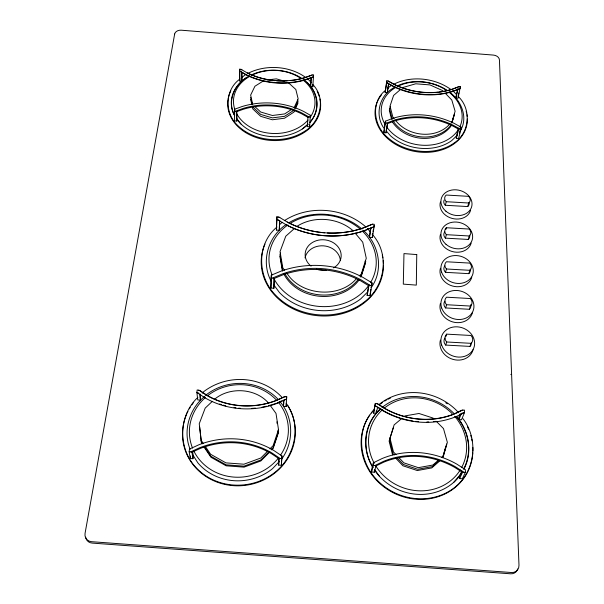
<?xml version="1.0" encoding="UTF-8"?>
<svg xmlns="http://www.w3.org/2000/svg" width="604" height="604" viewBox="0 0 604 604"><rect width="100%" height="100%" fill="white"/><g stroke="black" fill="none" stroke-linecap="round" stroke-linejoin="round"><path stroke-width="0.91" d="M274.276 278.512L273.861 288.289L270.886 288.063L271.339 275.16L281.26 271.045A92.654 82.944 6 0 1 362.823 277.319L372.056 282.899L370.109 295.673L367.149 295.447L368.666 284.862M271.339 275.16L270.886 288.063M273.861 288.289L274.088 278.519L271.083 277.757M279.728 220.362L279.274 230.29L276.406 230.064L276.919 216.753L279.811 217.538M276.919 216.753L276.406 230.064M279.274 230.29L279.554 220.785L276.677 219.177L286.16 224.771A81.797 65.972 5.4 0 0 363.925 230.796L374.125 226.727L374.223 224.295L372.494 224.167L362.989 228.025A79.464 64.054 5.4 0 1 327.421 232.993M461.871 471.082L459.591 475.982L459.621 478.587L462.324 478.791L465.412 472.275L465.382 469.64L456.707 464.068A86.44 81.117 42 0 0 382.181 458.504L373.378 462.77L371.671 469.429L371.573 472.026L374.291 472.23L374.352 470.493M456.33 138.331L458.67 129.218L458.459 128.169L456.314 136.564L456.33 138.331L458.564 138.512L461.056 128.909L461.033 127.127L453.906 123.239A69.128 55.16 11.3 0 0 392.66 118.414L385.45 121.17L383.834 132.631L386.069 132.805L386.13 131.038M377.696 406.975L376.186 413.332L373.559 413.136L375.333 403.381L377.908 403.955L385.178 408.606A73.552 64.839 17.9 0 0 454.314 413.808L461.667 410.267L464.476 410.101L464.506 412.57L461.524 419.757L458.904 419.561L458.881 417.107L460.271 413.687M386.756 80.868L386.696 82.552L388.704 83.986L387.338 92.654L385.163 92.48L386.756 80.868L388.07 80.974L394.767 84.613A61.268 45.262 9.3 0 0 452.328 89.173L459.085 86.606L460.391 86.712L457.998 98.248L455.824 98.075L457.658 88.743M375.333 403.381L373.559 413.136M371.573 472.026L373.287 465.405L373.378 462.77M383.834 132.631L385.45 121.17M376.186 413.332L376.269 410.894M370.622 228.35L369.452 237.266L372.313 237.485L372.713 233.287M370.109 295.673L370.214 293.099M278.648 465.103L278.927 458.708L271.657 453.8A81.555 78.573 -27.4 0 0 200.211 448.47L191.981 452.222L189.165 451.664L189.513 449.051L198.822 444.808A85.609 82.476 -27.3 0 1 273.688 450.403L281.925 455.945L281.366 465.306L278.648 465.103L279.056 458.293M286.319 404.121L286.115 406.552L283.48 406.356L283.789 399.901L286.515 399.161L286.719 396.7L284.031 396.881L276.255 400.399A73.431 65.36 -2.7 0 1 206.817 395.167L199.909 390.539L197.183 389.95L196.859 392.411L197.765 399.908L200.407 400.105L200.317 394.11M283.857 400.399L283.48 406.356M281.366 465.306L281.925 455.945M286.115 406.552L286.719 396.7M309.724 125.028L309.58 126.787L307.338 126.613L307.964 117.168M312.932 85.081L312.789 86.75L310.607 86.576L311.158 77.84L313.446 76.746L313.582 75.062L312.268 74.956L305.186 77.508A61.336 45.451 2.6 0 1 247.421 72.933M310.803 84.039L311.181 77.992M309.58 126.787L310.358 115.251L303.525 111.385A69.166 55.447 1.4 0 0 242.053 106.538L234.495 109.271L234.571 120.883L236.821 121.064L236.828 111.559M312.789 86.75L313.582 75.062M310.607 86.576L310.75 84.907M307.338 126.613L307.489 124.854M310.358 115.251L310.207 117.017L308.855 116.912L302.151 113.114A66.432 53.25 1.4 0 0 243.034 108.448L235.62 111.144L234.269 111.038M253.363 75.674A60.853 45.104 2.6 0 1 247.678 73.152L240.996 69.309L239.682 69.203L239.697 80.959L241.879 81.132L241.955 72.503M189.165 451.664L190.215 458.511L192.94 458.715L193.28 456.126L192.653 451.845M239.697 80.959L239.682 69.203M190.215 458.511L190.554 455.922M385.163 92.48L386.696 82.552L393.529 86.274A63.79 47.127 9.3 0 0 453.521 91.023L460.414 88.395L452.698 91.461A62.59 46.282 9.3 0 1 393.868 86.795L388.704 83.986M387.534 90.117L388.606 83.261M386.266 130.192L387.232 124.273M386.069 132.805L387.572 123.616L393.936 121.177A65.866 52.571 11.3 0 1 452.381 125.783L458.67 129.218L461.056 128.909M369.452 237.266L370.992 227.874M373.015 231.491L373.317 229.686M373.619 227.889L374.072 225.194M372.313 237.485L374.125 226.727L364.778 230.592A83.412 67.218 5.4 0 1 285.42 224.446M367.149 295.447L368.848 285.798L371.951 285.503M370.546 291.241L370.886 289.392M371.218 287.534L372.056 282.899M455.824 98.075L457.908 89.475M458.194 95.666L458.859 92.978M459.954 88.501L460.391 86.712M459.448 133.242L460.127 130.623M460.58 128.871L461.033 127.127M374.291 472.23L375.952 465.948L383.729 462.173A82.348 77.282 42 0 1 454.85 467.481L462.513 472.404L465.412 472.275M445.314 205.262L446.258 201.706A6.085 4.907 13.7 0 1 446.235 195.039L468.644 196.345A6.085 4.9 14.5 0 1 468.757 203.012L467.7 206.56L445.314 205.262A6.055 4.892 13.8 0 1 444.151 200.06M445.865 229.482L446.341 227.738L469.195 229.052A6.214 5.089 15.6 0 1 469.308 235.99L468.228 239.441L445.397 238.135A6.176 5.089 14.8 0 1 444.71 231.921M445.397 238.135L446.364 234.677A6.206 5.104 14.8 0 1 446.341 227.738M442.581 457.756L445.88 446.228M442.86 457.334L446.673 444.008M451.966 122.053L455.106 111.227L451.815 100.053L445.405 93.371M451.792 123.08L454.412 114.073M451.973 122.688L454.057 115.485M445.488 272.336L446.477 268.991A6.342 5.308 16 0 1 446.447 261.766L469.761 263.095A6.35 5.293 17 0 1 469.889 270.313L468.779 273.657L445.488 272.336A6.312 5.293 16.1 0 1 444.786 265.873M445.586 307.957L446.59 304.733A6.478 5.527 17.7 0 1 446.56 297.206L470.357 298.535A6.493 5.511 18.7 0 1 470.486 306.062L469.353 309.278L445.586 307.957A6.448 5.504 17.8 0 1 444.861 301.222M360.777 277.047L365.767 261.343M361.086 276.798L365.511 262.868L365.126 261.087M393.272 427.987L389.112 441.071L392.585 454.918M445.918 336.481L446.681 334.14L470.984 335.477A6.636 5.738 20.9 0 1 471.112 343.329L469.957 346.409L445.684 345.08A6.591 5.73 19.9 0 1 444.944 338.059M445.684 345.08L446.703 341.992A6.629 5.753 19.8 0 1 446.681 334.14M390.448 106.296L389.557 108.954L392.215 119.373M389.92 108.607L389.331 110.373L391.528 119.048M280.573 253.023L279.939 254.729L282.725 271.045M458.904 419.561L461.471 413.287M463.623 469.006C472.668 452.396 468.915 430.622 456.45 416.775M294.095 107.799L298.149 98.83L295.824 89.468L287.844 82.189M294.729 108.569L298.029 101.238L297.613 99.539M294.646 110.479L293.914 112.102L284.537 118.218L272.336 119.781L260.671 116.338L252.751 108.863L252.185 106.289M295.741 108.04L297.938 103.163L297.523 101.464M459.621 478.587L462.513 472.404M281.789 458.927C294.065 441.985 293.808 417.221 279.735 401.403M459.999 131.234C468.221 118.905 462.083 102.378 451.437 93.582A42.876 33.099 10.2 0 0 449.436 91.982M371.128 287.708C383.857 270.275 379.327 245.209 363.986 230.887M453.898 482.181L460.995 473.755M380.739 408.9C364.084 423.132 361.335 449.474 373.166 467.534M374.125 409.829C355.499 428.598 358.829 460.829 376.345 479.274A56.836 52.193 26 0 0 457.062 485.457C475.733 468.779 478.111 438.315 462.951 418.64M279.32 461.524L272.525 468.666A52.155 48.645 -8.6 0 1 197.923 462.951L192.918 455.091M268.569 452.185L260.815 459.984L243.993 466.175L226.085 464.838L210.834 456.254L204.529 446.937M271.158 449.587L273.099 447.632L278.429 431.747L278.157 429.95M269.845 451.883L260.815 460.965L244.024 467.149L226.16 465.812L210.947 457.251L203.601 446.394M271.777 449.935L273.068 448.636L278.391 432.774L278.112 430.977M367.693 291.898L360.679 298.935A56.497 48.192 5.6 0 1 279.456 292.547L273.914 285.035M267.315 451.482L260.822 458.006L243.925 464.212L225.941 462.875L210.622 454.261L205.345 446.462M269.913 448.878L273.159 445.616L278.512 429.678L276.005 413.423L270.071 405.224M204.786 396.322C189.392 408.583 182.589 430.901 190.147 449.338M205.609 395.529L206.802 394.374A52.155 48.645 -8.6 0 1 278.104 399.282M197.855 397.387C179.033 414.744 177.742 446.364 194.36 465.722A56.58 52.775 -8.6 0 0 275.416 471.935C295.499 455.975 302.166 424.204 286.122 403.245M202.234 393.151L204.114 391.339A56.58 52.775 -8.6 0 1 282.015 397.372M457.092 135.432L451.618 140.687A42.876 33.099 10.2 0 1 390.463 135.764L386.092 130.721M359.199 279.818C340.89 304.529 298.285 301.003 283.82 274.027M356.556 278.512C339.44 298.92 300.792 295.718 286.885 273.159M359.244 275.952L361.26 274.027L366.273 258.278L362.732 242.174L355.084 233.038M358.096 279.599C340.112 302.612 299.418 299.252 285.028 273.982M212.389 401.298L205.194 408.1L199.244 423.736L201.374 442.271L202.423 443.827M214.352 399.44C229.339 386.575 255.424 388.017 268.455 402.989M285.926 224.688C267.798 236.911 260.603 262.144 271.347 281.555M450.018 123.828C436.171 139.773 407.64 136.64 395.446 120.166M451.271 124.877C436.843 143.284 405.563 139.788 393.061 120.928M450.924 126.281C436.247 144.998 404.589 140.936 392.192 121.653M277.032 226.983C256.292 244.024 257.206 276.858 275.711 295.273A61.291 52.284 5.6 0 0 363.978 302.211C385.224 286.636 390.297 254.042 372.155 234.216M279.629 224.62L282.227 222.257M294.601 228.35L285.76 236.224L280.037 251.626L282.838 267.995L284.575 270.207M296.639 226.538C313.559 215.447 338.27 217.463 353.317 230.924M385.488 90.328C370.267 102.204 373.702 126.198 387.791 137.614A46.516 35.915 10.2 0 0 454.216 142.952C469.889 132.699 471.671 108.863 458.013 96.24M387.564 88.486L389.648 86.636A46.516 35.915 10.2 0 1 391.868 85.262M440.218 460.497L431.777 467.919L417.296 470.546L402.906 465.76L395.711 458.202M438.579 460.044L432.917 465.02L418.338 467.662L403.849 462.845L398.655 457.394M441.411 457.56L443.532 455.695L447.353 442.332L443.495 428.591L436.36 421.365M439.334 460.437L432.275 466.635L417.757 469.27L403.321 464.468L396.858 457.681M302.347 128.946L308.01 124.047M400.656 89.347L393.589 95.447L390.025 106.085L392.917 117.395L394.178 118.784M401.932 418.33L394.14 424.884L389.482 439.727L392.978 453.604L394.269 454.963M247.059 77.282C234.11 84.794 226.908 102.031 234.729 115.666M240.06 78.958C224.628 89.679 224.175 113.612 238.112 125.843A46.553 36.074 2.1 0 0 304.763 131.204C320.603 121.865 326.319 98.309 312.864 84.605M242.083 77.327L244.786 75.16A46.553 36.074 2.1 0 1 246.349 74.239M291.74 109.324L284.673 113.922L272.412 115.485L260.679 112.027L254.707 106.402M293.997 110.192L284.597 116.315L272.366 117.878L260.671 114.428L252.736 106.938M263.555 80.815L254.933 86.229L250.645 95.077L252.714 104.53M373.287 465.405L374.933 465.525L383.57 461.328A83.02 77.901 41.9 0 1 455.257 466.681L463.774 472.154M462.891 409.98L454.714 413.914A74.149 65.353 17.9 0 1 385.005 408.666L376.919 403.495M312.268 74.956L304.975 77.697A60.853 45.104 2.6 0 1 297.968 79.464M190.811 451.784L199.962 447.617A82.22 79.207 -27.3 0 1 271.966 452.992L280.06 458.444L281.706 458.572M308.855 116.912L307.912 117.342L301.879 113.922A65.904 52.842 1.4 0 0 243.223 109.294L236.549 111.717L235.62 111.144M285.126 396.579L276.481 400.49A74.02 65.874 -2.7 0 1 206.462 395.22L198.784 390.071M277.123 402.928L282.128 400.656M286.515 399.161L277.689 403.162A77.07 68.592 -2.7 0 1 204.696 397.666L196.859 392.411L198.95 393.272M459.085 86.606L451.996 89.354A60.785 44.922 9.3 0 1 439.04 92.148M274.088 278.519L282.853 274.873A88.267 79.026 6 0 1 360.701 280.852L368.848 285.798M272.88 277.893L282.627 273.839A88.992 79.66 6 0 1 361.094 279.871L370.161 285.367M372.494 224.167L363.329 227.942A80.113 64.552 5.4 0 1 287.217 222.046M385.39 122.944L386.741 123.05L393.816 120.339A66.395 52.978 11.3 0 1 452.713 124.983L459.704 128.803M313.446 76.746L306.22 79.35A63.865 47.323 2.6 0 1 246.009 74.579L239.456 70.879L246.651 75.13A62.657 46.47 2.6 0 0 305.692 79.811L311.158 77.84M402.77 87.52L415.741 83.79L429.995 84.922L442.838 90.698M462.226 413.106L464.506 412.57L456.171 416.601A77.199 68.041 17.9 0 1 383.495 411.128L375.243 405.85L376.873 406.598M278.927 458.708L280.06 458.444M404.763 415.945L418.98 413.483L433.113 418.081M267.111 79.985L276.353 78.852L284.31 81.162M446.703 341.992L471.112 343.329M446.477 268.991L469.889 270.313M446.59 304.733L470.486 306.062M446.258 201.706L468.757 203.012M446.364 234.677L469.308 235.99M510.757 374.389L511.603 374.45M374.933 465.525L375.952 465.948M278.655 216.889L287.519 222.174A79.464 64.054 5.4 0 0 324.733 232.819M378.474 407.474L383.925 410.969A75.727 66.772 18 0 0 400.203 418.036M240.996 69.309L241.902 69.898M386.741 123.05L387.572 123.616M388.07 80.974L394.903 84.824A60.785 44.922 9.3 0 0 415.975 91.514M396.058 454.676L393.461 451.951L389.957 438.028M456.269 94.36L453.936 91.846A46.516 35.915 10.2 0 0 452.509 90.683M311.075 82.491L309.293 80.385A46.553 36.074 2.1 0 0 307.262 78.663M306.598 82.106C318.368 92.095 320.528 110.864 309.844 122.461A42.914 33.25 2.1 0 0 303.835 79.819M367.421 228.38L370.38 232.027M236.534 118.354L240.981 124.009M458.345 412.743L456.616 410.531A56.836 52.193 26 0 0 379.025 404.521M374.676 469.633L379.606 476.481M201.117 440.233L203.231 443.344M383.857 128.154C374.925 115.379 378.927 96.972 392.094 88.773A42.876 33.099 10.2 0 1 395.114 86.953M250.668 97.501L252.17 104.364M250.69 99.433L251.815 104.575M279.894 256.262L282.362 270.743M276.904 421.849L277.183 423.646M191.981 452.222L192.94 458.715M199.758 394.495L200.407 400.105M199.637 426.877L201.502 443.291M234.495 109.271L234.669 114.647M236.549 111.717L236.821 121.064M241.698 72.329L241.879 81.132M517.719 568.938A8.162 7.331 47.6 0 1 510.561 573.8L92.163 543.087A8.192 7.414 -37.8 0 1 85.67 537.198M473.068 349.693A17.04 14.806 20.6 0 1 452.879 359.342A17.04 14.806 20.6 0 1 440.399 340.12M471.173 344.688A6.606 5.715 21 0 1 469.957 346.409M471.573 342.619A6.606 5.715 21 0 1 471.482 343.676M472.411 312.698A16.663 14.224 18.4 0 1 452.63 321.909A16.663 14.224 18.4 0 1 440.414 303.45M470.818 304.62A6.455 5.489 18.8 0 1 469.353 309.278M471.173 243.087A15.968 13.16 15.3 0 1 452.169 251.513A15.968 13.16 15.3 0 1 440.437 234.435M469.64 235.152A6.183 5.074 15.7 0 1 468.228 239.441M470.584 210.305A15.644 12.661 14.2 0 1 451.951 218.369A15.644 12.661 14.2 0 1 440.444 201.925M469.081 202.438A6.055 4.885 14.6 0 1 467.7 206.56M471.777 277.191A16.3 13.681 16.7 0 1 452.396 286.002A16.3 13.681 16.7 0 1 440.422 268.252M470.222 269.18A6.312 5.277 17.1 0 1 468.779 273.657M303.102 80.06A40.778 31.567 2.1 0 1 310.282 117.199M308.078 120.022A40.778 31.567 2.1 0 1 269.701 133.242A40.778 31.567 2.1 0 1 236.202 112.737M234.858 109.535A40.778 31.567 2.1 0 1 249.928 76.225M252.298 75.002A40.778 31.567 2.1 0 1 300.996 78.505M308.032 124.379A42.914 33.25 2.1 0 1 236.375 118.595M234.571 115.621A42.914 33.25 2.1 0 1 249.46 75.9M251.121 75.062A42.914 33.25 2.1 0 1 302.347 78.746M247.972 73.363A46.553 36.074 2.1 0 1 305.828 77.561M319.954 98.973A46.5 36.051 2.1 0 1 275.666 140.581A46.5 36.051 2.1 0 1 227.95 99.947M228.078 99.109A46.5 36.051 2.1 0 1 230.811 90.872M317.198 91.506A46.5 36.051 2.1 0 1 319.252 96.398M297.07 79.637A60.853 45.104 2.6 0 1 290.69 80.574M286.983 80.876A60.853 45.104 2.6 0 1 276.692 80.823M274.835 80.672A60.853 45.104 2.6 0 1 254.201 75.991M278.58 402.551A49.573 46.214 -8.5 0 1 280.626 455.023M278.512 457.923A49.573 46.214 -8.5 0 1 193.65 450.629M192.54 448.108A49.573 46.214 -8.5 0 1 205.564 397.372M208.335 395.129A49.573 46.214 -8.5 0 1 276.76 400.444M294.677 423.963A56.497 52.714 -8.6 0 1 232.155 485.556A56.497 52.714 -8.6 0 1 186.757 413.876M187.134 413.03A56.497 52.714 -8.6 0 1 187.942 411.362M189.263 408.885A56.497 52.714 -8.6 0 1 190.23 407.27M191.778 404.906A56.497 52.714 -8.6 0 1 193.439 402.641M287.572 405.367A56.497 52.714 -8.6 0 1 289.414 408.515M289.837 409.316A56.497 52.714 -8.6 0 1 294.352 422.181M276.262 403.253A75.591 67.316 -2.7 0 1 268.319 405.775M266.515 406.228A75.591 67.316 -2.7 0 1 261.947 407.187M255.469 408.1A75.591 67.316 -2.7 0 1 251.732 408.402M240.498 408.304A75.591 67.316 -2.7 0 1 238.633 408.145M235.847 407.821A75.591 67.316 -2.7 0 1 233.997 407.557M225.798 405.873A75.591 67.316 -2.7 0 1 223.125 405.125M221.366 404.582A75.591 67.316 -2.7 0 1 219.614 404.001M362.136 230.856A53.711 45.776 5.6 0 1 370.501 282.702M369.052 284.952A53.711 45.776 5.6 0 1 320.331 306.515A53.711 45.776 5.6 0 1 274.057 278.973M272.117 274.926A53.711 45.776 5.6 0 1 287.851 224.945M290.139 223.435A53.711 45.776 5.6 0 1 360.097 229.007M288.938 222.725A56.497 48.192 5.6 0 1 361.985 229.059M311.052 266.13A18.044 15.327 5.6 0 1 310.72 243.654A18.044 15.327 5.6 0 1 337.047 245.685A18.044 15.327 5.6 0 1 333.642 267.866M326.175 270.305A18.044 15.327 5.6 0 1 316.413 269.142M305.012 257.878A17.878 15.243 5.6 0 1 323.631 245.851A17.878 15.243 5.6 0 1 340.399 260.603M284.386 220.649A61.291 52.284 5.6 0 1 366.077 227.142M383.442 265.103A61.193 52.231 5.6 0 1 311.717 314.911A61.193 52.231 5.6 0 1 264.967 244.107M382.279 255.122A61.193 52.231 5.6 0 1 382.815 257.817M383.185 260.55A61.193 52.231 5.6 0 1 383.397 263.284M448.885 92.095A40.74 31.423 10.2 0 1 459.818 126.893M458.957 128.569A40.74 31.423 10.2 0 1 424.046 145.307A40.74 31.423 10.2 0 1 386.507 126.712M385.08 124.469A40.74 31.423 10.2 0 1 396.171 87.187M397.84 86.312A40.74 31.423 10.2 0 1 446.711 90.502M397.545 85.745A42.876 33.099 10.2 0 1 447.307 90.464M467.353 119.011A46.455 35.893 10.2 0 1 414.623 151.4A46.455 35.893 10.2 0 1 377.039 102.431M377.364 101.646A46.455 35.893 10.2 0 1 381.418 94.949M466.19 111.272A46.455 35.893 10.2 0 1 466.628 112.986M466.968 114.707A46.455 35.893 10.2 0 1 467.194 116.436M394.223 84.001A46.516 35.915 10.2 0 1 451.014 89.558M438.142 92.253A60.785 44.922 9.3 0 1 416.896 91.672M460.24 469.972A49.8 45.7 25.9 0 1 375.65 465.714M374.276 463.344A49.8 45.7 25.9 0 1 382.649 409.542M384.031 408.357A49.8 45.7 25.9 0 1 452.177 413.649M454.631 416.292A49.8 45.7 25.9 0 1 461.63 467.564M461.154 473.914A52.389 48.109 26 0 1 374.457 470.04M372.525 466.983A52.389 48.109 26 0 1 380.626 408.712M381.962 407.564A52.389 48.109 26 0 1 453.612 413.121M456.601 416.382A52.389 48.109 26 0 1 463.925 469.24M472.811 452.849A56.753 52.133 26.1 0 1 400.007 495.695A56.753 52.133 26.1 0 1 369.716 415.122M371.309 412.962A56.753 52.133 26.1 0 1 373.634 410.199M380.271 404.114A56.753 52.133 26.1 0 1 382.475 402.521M384.786 401.041A56.753 52.133 26.1 0 1 386.371 400.12M387.987 399.259A56.753 52.133 26.1 0 1 390.456 398.074M445.767 402.777A56.753 52.133 26.1 0 1 447.277 403.766M467.405 426.658A56.753 52.133 26.1 0 1 468.591 429.248M470.81 435.431A56.753 52.133 26.1 0 1 471.301 437.221M471.732 439.04A56.753 52.133 26.1 0 1 472.094 440.875M472.834 447.345A56.753 52.133 26.1 0 1 472.887 451.007M436.073 421.335A75.727 66.772 18 0 1 433.34 421.637M428.742 421.939A75.727 66.772 18 0 1 426.9 421.985M418.542 421.683A75.727 66.772 18 0 1 415.756 421.396M412.97 421.018A75.727 66.772 18 0 1 411.128 420.709M410.207 420.543A75.727 66.772 18 0 1 401.101 418.315M416.76 254.586L416.307 285.118L403.298 284.122L403.978 253.597L416.76 254.586M174.654 34.043L85.058 533.362A8.222 7.437 -37.6 0 0 91.521 541.69L511.52 572.532A8.192 7.354 47.4 0 0 518.987 565.269L499.433 59.924A5.866 4.319 12.5 0 0 493.476 55.092L181.253 30.2A5.897 4.341 -2 0 0 174.654 34.043M441.667 345.073A17.131 14.858 20.5 0 0 470.161 353.242A17.131 14.858 20.5 0 0 461.516 327.557A17.131 14.858 20.5 0 0 441.667 345.073M441.652 307.934A16.746 14.277 18.3 0 0 469.557 315.832A16.746 14.277 18.3 0 0 461.101 291.181A16.746 14.277 18.3 0 0 441.652 307.934M446.016 244.326A16.051 13.197 15.3 0 0 472.26 239.675A16.051 13.197 15.3 0 0 452.071 222.287A16.051 13.197 15.3 0 0 446.016 244.326M445.918 211.211A15.727 12.699 14.2 0 0 471.649 206.794A15.727 12.699 14.2 0 0 451.86 190.034A15.727 12.699 14.2 0 0 445.918 211.211M441.637 272.306A16.391 13.718 16.6 0 0 468.976 279.946A16.391 13.718 16.6 0 0 460.693 256.262A16.391 13.718 16.6 0 0 441.637 272.306"/></g></svg>
